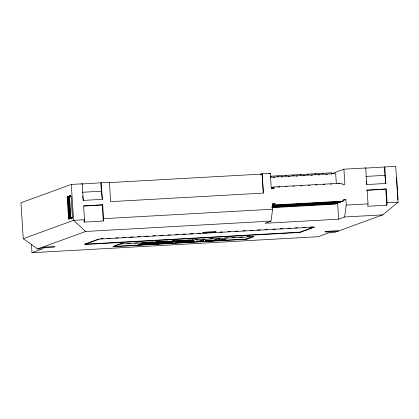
<?xml version="1.0" encoding="UTF-8"?>
<svg xmlns="http://www.w3.org/2000/svg" width="419" height="419" viewBox="0 0 419 419"><rect width="100%" height="100%" fill="white"/><g stroke="black" fill="none" stroke-linecap="round" stroke-linejoin="round"><path stroke-width="0.63" d="M184.769 240.6C184.711 242.13 190.257 240.454 186.335 240.983M184.8 241.192L186.026 241.004L185.989 240.454M84.188 222.107L84.502 219.729L83.611 205.918L102.697 204.854L103.587 218.66L103.268 221.038L84.188 222.107L84.062 220.185M384.794 166.914L385.862 183.48L366.782 184.549L365.708 167.977L365.248 168.145L395.698 166.301L398.019 202.204L382.793 214.853L344.628 216.984L338.625 219.174L265.018 223.285L271.02 221.101L272.612 209.212L272.256 203.686L274.984 203.534L275.074 204.917L273.916 205.336L273.827 203.959L274.984 203.534M344.628 216.984L346.22 205.095L345.864 199.575L343.14 199.727L343.229 201.11L342.072 201.529L273.916 205.336M367.138 190.069L368.034 203.88L367.714 206.258L386.795 205.19L387.114 202.812L386.224 189.006L366.677 190.242L386.224 189.006M156.277 242.344L156.308 242.9L156.863 242.69L156.826 242.14M173.068 241.407L173.105 241.962L173.676 241.721L169.402 242.166L169.365 241.616M183.318 240.684C183.826 241.957 188.99 241.564 189.425 240.302M138.862 244.869L142.774 244.445L138.862 244.869L138.825 244.319L139.705 243.999L139.737 244.549M155.501 243.837L155.486 243.559C156.277 243.947 156.711 243.12 156.297 243.779L153.391 244.057L153.375 243.785L157.287 243.355L157.319 243.837C157.968 244.277 161.231 243.088 160.561 243.659M213.035 240.726L216.948 240.297L213.035 240.726L213.894 240.129L216.927 240.019L215.13 240.228M170.606 242.632L166.94 242.753L166.081 243.35L170.423 243.01L170.606 242.632L167.836 242.973M170.606 242.962L166.872 243.277L167.532 242.753L169.92 242.695L167.38 242.968L167.396 243.245L169.753 243.036L169.91 242.611M189.598 241.899C189.158 241.051 186.822 241.753 185.847 241.936L185.863 242.213L188.676 242.046L189.598 241.899L189.529 241.559M142.062 243.874C142.523 244.591 141.245 244.89 141.57 244.015M156.554 243.696L154.506 243.863L154.841 243.46L156.523 243.392M213.014 240.448L216.199 240.071L216.272 240.417M214.601 240.228L214.617 240.506L216.22 240.344L214.151 240.532L214.481 240.129L216.167 240.061M190.394 240.6L191.153 240.637L191.08 240.239L190.085 240.37L191.132 240.359M190.231 240.663L190.645 240.281L190.724 240.653L190.1 240.642L190.509 240.579M193.138 240.166L192.164 240.569L192.164 240.16L193.159 240.443L193.107 240.155L192.52 240.16L192.515 240.548M190.383 240.668L190.378 240.323M183.307 241.271L189.461 240.852M162.551 241.878C162.42 242.653 168.972 242.224 168.726 241.47M176.08 241.119L176.116 241.674L181.097 241.244L183.035 240.983L182.998 240.433M168.757 242.025L163.976 242.339L168.035 242.182L167.998 241.632M179.84 241.506C183.014 241.051 174.943 241.679 178.903 241.574L178.813 240.778L177.3 240.904L177.405 241.716L179.547 241.533L179.51 240.977M156.308 242.9L158.398 242.58L158.408 242.004M173.105 241.962L175.236 241.616L171.738 241.763L171.8 241.176L171.738 241.763M196.595 241.365L198.135 241.009L197.286 241.606L196.595 241.365L197.286 241.606M196.611 241.643L198.135 241.009M365.708 167.977L343.899 169.197L344.884 184.386L342.155 184.538L342.066 183.155L273.911 186.968L274 188.351L271.276 188.503L270.292 173.314L262.111 173.77L263.362 193.101L110.647 201.649L109.443 182.302L101.267 182.763L102.336 199.329L83.255 200.397L82.182 183.826L71.277 184.439L20.95 202.78L23.27 238.678L37.616 248.965L43.068 248.661L31.991 252.699L31.441 244.219M82.182 183.826L81.721 183.993L101.267 182.763M83.784 206.054L102.697 204.854M69.475 195.982L70.607 195.987L69.015 196.15L70.439 218.241L72.037 218.079L70.905 218.074L69.475 195.982L71.068 195.82L72.497 217.911L69.727 218.922L68.585 218.917L67.155 196.825L68.758 196.663L67.627 196.652L69.056 218.744L70.188 218.755L68.585 218.917M23.27 238.678L73.597 220.336L84.502 219.729M37.616 248.965L85.638 231.461L271.02 221.101M260.288 174.435L262.111 173.77M269.066 173.759L270.292 173.314M85.088 243.999L88.634 242.706M89.813 242.276L98.68 239.045M274 188.351L272.848 188.77L272.759 187.387L273.911 186.968M114.057 246.058L119.74 243.984M120.326 244.057L112.941 246.749L246.524 239.28L253.914 236.588L120.326 244.057L120.311 243.779L122.914 243.633M263.362 193.101L262.084 174.063L109.417 182.595M331.618 173.676L343.899 169.197M142.942 242.821L142.057 243.14L142.093 243.696C144.597 243.062 147.268 243.91 149.693 242.858L149.656 242.308M142.093 243.696C144.518 242.643 147.184 243.491 149.693 242.858M142.046 244.492L139.977 244.675L139.941 244.125M147.294 243.884L149.033 243.785L149.054 244.062L147.31 244.162L147.294 243.884L151.568 243.612L151.369 244.172L151.516 243.837M147.31 244.162L152.348 243.79L152.369 244.062L151.369 244.172M149.798 242.706L149.834 243.261L152.27 242.821L152.254 242.145M149.033 243.785L148.279 244.345L151.589 243.889M151.568 243.612L149.724 243.748L148.97 244.308M149.834 243.261L152.27 242.821M148.279 244.345L149.054 244.062M150.83 242.271C150.484 243.24 153.448 243.093 152.521 242.145L152.61 243.104L155.046 242.669L155.009 242.114M152.61 243.104L156.879 242.664M155.046 242.669L158.445 242.554M152.348 243.79L152.202 244.125M153.375 243.785L157.287 243.355M153.391 244.057L157.303 243.633L154.978 243.837L154.957 243.565M159.314 241.941L159.33 242.732L160.1 242.449L160.063 241.899M159.529 241.863L159.351 242.491L162.127 242.161L162.09 241.606L160.634 241.69L160.671 242.24M161.425 243.062L157.303 243.565L165.887 242.811L165.908 243.088L161.32 243.617C162.043 242.486 159.456 243.999 158.544 243.607L158.764 243.24L158.785 243.518M160.802 243.235C161.441 243.601 158.77 242.9 158.094 243.486L158.115 243.764L160.666 243.622M157.319 243.837L158.183 243.245M162.378 241.768L162.415 242.318L159.33 242.732M162.127 242.161L161.765 242.292L161.729 241.737M158.115 243.764L160.922 243.476M161.305 243.339L165.887 242.811M161.32 243.617L165.908 243.088M166.081 243.35L166.94 242.753M169.402 242.166L171.837 241.726M171.036 242.795L171.052 243.072L171.036 242.795L172.036 242.69L172.052 242.962L171.052 243.072M172.036 242.69L171.884 243.025M179.814 242.35L175.304 242.837L175.289 242.559L180.61 241.988L180.626 242.266L179.06 242.622L179.798 242.072L179.06 242.622M175.289 242.559L179.798 242.072M175.304 242.837L179.667 242.318M180.186 241.009L180.222 241.564L180.317 240.7M180.222 241.564L183.035 240.983M179.73 242.308L180.61 241.988M185.057 242.014L187.115 241.627L187.131 241.904L185.057 242.014L185.072 242.287L186.848 242.187L187.298 241.883L186.371 241.91L186.392 242.182M185.072 242.287L185.936 241.69M185.863 242.213L189.65 241.863M192.227 240.197L192.248 240.574L191.373 240.637L191.389 240.276L190.975 240.621L192.709 240.433M190.975 240.621L191.478 240.244M193.154 241.836C193.824 241.265 190.561 242.454 189.912 242.02L190.771 241.423L194.013 241.239L193.924 241.554L191.132 241.784L191.116 241.506L191.373 241.695M189.912 242.02C190.645 241.066 193.987 241.763 193.389 241.412M190.687 241.663L190.703 241.941L193.51 241.653M191.116 241.506L194.013 241.239M198.784 241.244L203.367 240.716L202.508 241.313L198.8 241.522L198.784 241.244L203.367 240.716M198.8 241.522L203.388 240.993M205.279 240.878L208.599 240.427L207.761 240.983L205.3 241.155L205.279 240.878L208.599 240.427M205.3 241.155L209.589 240.564L212.543 240.752L211.653 240.255L208.18 240.721L208.196 240.993L212.543 240.752M221.222 239.993L225.81 239.464L224.945 240.061L221.237 240.265L221.222 239.993L225.81 239.464M221.237 240.265L225.825 239.741M342.894 200.654L345.864 199.575M113.575 246.435L246.508 239.003L253.327 236.52M85.146 244.177L299.868 232.173L314.051 227.004M299.884 232.451L314.659 227.067L99.287 239.102L84.512 244.492L299.884 232.451L299.868 232.173M382.793 214.853L334.776 232.351L329.324 232.66L318.241 236.698L31.991 252.699M188.744 241.978L188.728 241.7L187.534 241.831L187.555 242.109L188.927 241.91L187.492 241.915L187.476 241.637L188.843 241.611M191.368 240.564L192.316 240.48L192.091 240.171L192.394 240.548L193.133 240.459M189.079 241.721L189.603 241.569M191.86 240.522L192.363 240.543L191.881 240.532L192.164 240.16M150.871 242.842L152.558 242.695M142.214 244.408L146.577 244.439L145.686 243.942L142.214 244.408L142.23 244.68L146.577 244.439M143.916 244.204L145.126 244.01L145.534 244.392L143.932 244.481L143.916 244.204L145.513 244.115M143.932 244.481L145.534 244.392M179.039 242.35L184.585 242.313L183.695 241.815L180.222 242.282L180.238 242.559L184.585 242.313M181.925 242.082L183.134 241.883L183.538 242.266L181.94 242.355L181.925 242.082L183.522 241.993M181.94 242.355L183.538 242.266M209.882 240.516L211.092 240.323L211.48 240.427L209.882 240.516L209.898 240.794L211.495 240.705L209.898 240.794M216.387 240.26L220.75 240.297L219.86 239.794L216.387 240.26L216.403 240.537L220.75 240.297M218.09 240.061L219.299 239.862L219.703 240.244L218.105 240.333L218.09 240.061L219.687 239.972M218.105 240.333L219.703 240.244M142.23 244.68L144.859 244.267L144.838 243.989M180.238 242.559L182.862 242.14L182.846 241.863M208.196 240.993L210.825 240.579L210.804 240.302M216.403 240.537L219.027 240.118L219.011 239.841M190.331 240.585L190.865 240.537M164.939 242.119L164.903 241.564L164.348 241.611L163.373 241.711L163.41 242.261M190.645 240.281L190.923 240.647M190.514 240.564L191.095 240.516M162.582 242.428L168.035 242.182M69.151 196.38L68.088 196.485L69.517 218.577L70.649 218.582L69.056 218.744M67.627 196.652L68.69 196.548M70.905 218.074L72.497 217.911M69.015 196.15L70.146 196.155L68.548 196.317L69.978 218.409L71.576 218.247L70.439 218.241M69.517 218.577L71.11 218.414L69.978 218.409M188.655 241.768L187.188 241.857L187.204 242.135M180.327 241.522L178.908 241.643M171.701 241.213L172.696 241.124L172.733 241.679M157.56 242.528L157.523 241.973L156.329 242.035L155.439 242.103L155.475 242.653M191.97 240.595L191.865 240.176L190.991 240.234L191.08 240.653L191.672 240.606L191.677 240.228L191.734 240.532M192.232 240.297L191.656 240.333M191.012 240.511L191.268 240.213M187.649 240.841L187.618 240.291L185.208 240.443L185.256 241.286M140.863 243.963L140.973 244.649L141.769 244.591L141.774 243.889M191.289 240.49L191.886 240.448M178.813 240.778L179.866 240.721L179.903 241.271M191.661 240.344L190.566 240.391L190.582 240.668L190.493 240.286M270.695 176.21L331.707 172.801L331.796 174.184M270.187 176.593L271.486 176.525M277.326 176.195L278.625 176.121M285.119 175.76L286.418 175.687M292.258 175.362L294.206 175.252M300.046 174.927L301.345 174.854M307.185 174.529L308.484 174.456M314.978 174.089L316.272 174.021M322.117 173.691L323.416 173.618M270.538 177.247L335.677 173.607L336.326 183.648M273.377 177.447L274.675 177.373M281.17 177.012L282.464 176.938M288.309 176.614L289.608 176.54M296.097 176.179L297.396 176.106M303.236 175.776L304.534 175.702M311.029 175.341L312.323 175.268M318.168 174.943L319.467 174.87M325.956 174.508L327.255 174.435M82.255 192.279L101.34 191.216L102.336 199.329M365.782 176.43L384.867 175.367L385.862 183.48M272.759 187.387L274.057 187.314M277.949 187.099L279.897 186.989M285.737 186.665L287.036 186.591M292.881 186.261L294.175 186.193M300.669 185.827L301.968 185.753M308.457 185.392L309.756 185.318M315.596 184.994L316.895 184.92M323.384 184.559L324.683 184.486M330.528 184.161L331.827 184.088M338.316 183.726L339.615 183.653M272.9 187.738L271.601 187.812L271.664 188.728M273.974 204.304L272.675 204.378L272.764 205.76L340.919 201.948L339.767 202.372L272.256 206.143M275.074 204.917L343.229 201.11M272.402 206.494L338.61 202.791L337.457 203.21L271.894 206.876M272.041 207.222L336.3 203.634L334.917 204.137L271.952 207.656M103.587 218.66L272.612 209.212M346.22 205.095L368.034 203.88M387.114 202.812L398.019 202.204M100.576 238.757L103.184 238.61M107.756 238.353L110.365 238.207M115.586 237.919L118.195 237.772M122.767 237.515L125.375 237.369M129.942 237.112L133.205 236.934M137.778 236.677L140.386 236.531M144.953 236.274L148.216 236.091M152.788 235.839L155.397 235.693M159.964 235.436L163.227 235.253M167.799 234.996L170.407 234.85M175.629 234.561L178.237 234.415M182.81 234.158L185.418 234.012M189.985 233.76L193.248 233.577M197.82 233.32L200.429 233.174M204.996 232.917L207.609 232.77M212.831 232.482L215.439 232.336M220.006 232.079L222.62 231.932M227.842 231.644L230.45 231.498M235.017 231.241L237.631 231.094M242.852 230.801L245.461 230.654M250.028 230.403L252.641 230.256M257.208 230L260.471 229.816M265.038 229.565L267.652 229.418M272.874 229.125L275.482 228.978M280.049 228.722L282.663 228.575M287.884 228.287L290.493 228.14M295.06 227.884L297.673 227.737M302.895 227.449L305.503 227.302M310.076 227.046L312.684 226.899M127.476 243.376L130.084 243.235M134.646 242.978L137.903 242.795M142.465 242.538L145.074 242.397M149.635 242.14L152.893 241.957M157.455 241.7L160.058 241.559M164.62 241.302L167.878 241.119M172.439 240.867L175.048 240.721M180.259 240.427L182.867 240.281M187.429 240.029L190.032 239.883M195.249 239.589L197.852 239.443M202.414 239.191L205.022 239.045M209.584 238.788L212.842 238.605M217.403 238.353L220.012 238.207M224.568 237.95L227.831 237.767M232.388 237.515L234.996 237.369M239.558 237.112L242.816 236.929M247.378 236.677L249.986 236.531M167.385 242.088L164.232 242.266L167.385 242.088L167.322 241.428M158.529 243.329L161.32 243.099M145.623 244.418L145.608 244.141L146.561 244.162M166.065 243.072L168.139 242.962M183.632 242.292L183.611 242.014L184.564 242.041M189.891 241.742L194.028 241.517M198.15 241.286L197.459 241.045M212.522 240.475L211.815 240.794M219.797 240.27L219.776 239.998L220.729 240.019M151.537 244.109L152.369 244.062M166.872 243.277L167.396 243.245M171.219 243.01L172.052 242.962M190.703 241.941L193.253 241.8M191.698 240.506L191.986 240.496M191.855 240.464L192.441 240.422M169.936 242.968L168.501 242.978L168.48 242.701M191.08 240.653L190.729 240.26M192.321 240.166L192.824 240.16M176.116 241.674L177.405 241.716M191.97 240.564L191.562 240.192M183.271 240.716L183.375 241.297M85.638 231.461L73.597 220.336L71.277 184.439M366.4 181.427L366.782 184.549M82.716 196.024L83.255 200.397M396.62 177.693L398.05 199.784M384.333 167.081L384.867 175.367M385.763 189.173L386.795 205.19M337.594 203.241L338.625 219.174M246.508 239.003L246.524 239.28M225.165 239.5L225.181 239.773M224.93 239.783L224.945 240.061M224.469 239.752L224.484 240.029M224.155 239.825L224.175 240.103M223.076 239.616L223.097 239.893M222.625 239.678L222.641 239.956M222.101 239.668L222.117 239.946M221.866 239.956L221.881 240.228M220.001 240.061L220.022 240.333M219.86 239.794L219.881 240.071M219.299 239.862L219.315 240.139M217.796 240.108L217.817 240.38M217.084 240.223L217.1 240.496M216.927 240.019L216.922 240.317M216.864 240.008L216.833 240.338M216.712 239.998L216.733 240.276M216.675 240.087L216.691 240.365M216.497 240.003L216.503 240.391M216.251 240.008L216.272 240.281M216.084 240.056L216.183 240.338M216.036 240.113L216.057 240.391M215.963 240.019L215.942 240.448M215.759 240.15L215.775 240.422M215.617 240.035L215.607 240.344M215.539 240.166L215.576 240.475M215.287 240.187L215.308 240.464M215.193 240.056L215.214 240.333M215.052 240.097L215.146 240.506M214.984 240.207L214.999 240.485M214.617 240.26L214.633 240.532M214.481 240.129L214.502 240.401M214.03 240.291L214.051 240.569M213.894 240.129L213.91 240.406M213.706 240.412L213.721 240.689M211.653 240.255L211.674 240.532M211.092 240.323L211.113 240.6M209.589 240.564L209.61 240.841M208.877 240.679L208.892 240.956M207.913 240.464L207.971 240.935M207.871 240.684L207.887 240.962M207.745 240.705L207.761 240.983M207.573 240.726L207.594 241.004M207.305 240.684L207.374 241.025M207.201 240.716L207.216 240.993M207.127 240.726L207.143 241.004M207.101 240.773L207.122 241.051M207.023 240.742L207.038 241.019M206.886 240.757L206.907 241.03M206.824 240.794L206.839 241.072M206.708 240.773L206.724 241.045M206.53 241.093L206.494 241.061M206.185 240.805L206.195 241.114M205.766 240.825L205.755 241.135M205.394 240.841L205.41 241.114M202.723 240.752L202.744 241.03M202.492 241.035L202.508 241.313M202.026 241.009L202.047 241.281M201.717 241.082L201.733 241.354M200.638 240.873L200.654 241.145M200.182 240.93L200.198 241.208M199.659 240.925L199.68 241.203M199.428 241.208L199.444 241.485M193.908 241.276L193.924 241.554M193.007 240.145L193.054 240.48M192.855 240.139L192.929 240.501M192.656 240.145L192.745 240.522M192.578 240.249L192.599 240.527M191.97 240.202L192.033 240.522M191.226 240.244L191.263 240.606M191.012 241.548L191.027 241.821M190.771 241.423L190.786 241.7M190.399 240.37L190.42 240.647M190.184 240.333L190.2 240.606M190.106 240.349L190.137 240.658M189.393 240.344L189.43 240.894M189.247 240.27L189.283 240.825M189.398 241.669L189.414 241.946M189.278 241.548L189.299 241.821M189.158 240.396L189.194 240.951M188.869 240.26L188.906 240.815M188.901 241.548L188.917 241.826M188.728 240.459L188.765 241.014M188.66 241.601L188.676 242.046M188.608 241.554L188.623 241.831M188.513 241.737L188.534 242.014M188.309 240.265L188.346 240.82M188.367 241.606L188.382 241.878M188.141 240.527L188.173 241.077M188.241 241.569L188.246 242.046M188.105 241.611L188.173 242.093M187.932 240.391L187.963 240.977M187.843 240.38L187.874 241.004M187.864 241.805L187.885 242.082M187.691 240.375L187.738 241.025M187.764 241.59L187.832 241.899M187.722 241.852L187.743 242.13M187.513 240.501L187.544 241.051M187.487 240.375L187.523 240.93M187.047 241.658L187.068 241.936M186.837 240.328L186.874 240.878M186.806 241.883L186.266 242.224M186.387 240.6L186.424 241.15M186.523 241.69L186.544 241.967M186.277 240.359L186.314 240.915M186.052 240.621L186.088 241.171M185.737 240.401L185.769 241.187M185.423 240.501L185.486 241.197M184.994 240.553L185.041 241.208M184.852 240.647L184.889 241.203M184.695 240.49L184.732 241.307M184.234 240.763L184.266 241.318M184.182 240.543L184.213 241.093M183.779 240.595L183.868 241.318M183.836 242.082L183.857 242.355M183.695 241.815L183.716 242.093M183.527 240.757L183.564 241.313M183.491 240.642L183.527 241.192M183.134 241.883L183.15 242.161M181.642 240.93L181.678 241.48M181.547 240.516L181.584 241.066M181.631 242.13L181.652 242.402M181.06 240.689L181.097 241.244M180.919 242.245L180.935 242.517M180.715 240.695L180.778 241.381M180.652 240.778L180.689 241.402M180.5 240.778L180.547 241.428M180.05 240.784L180.118 241.48M179.651 242.041L179.746 242.585M179.369 240.747L179.405 241.297M179.196 241.004L179.232 241.554M178.552 241.04L178.588 241.59M178.51 240.878L178.546 241.428M178.285 240.815L178.311 241.601M178.237 240.904L178.274 241.454M178.002 240.93L178.07 241.606M177.845 241.145L177.881 241.7M177.928 242.334L177.949 242.611M177.782 240.857L177.866 241.606M177.913 242.292L177.928 242.57M177.677 241.051L177.708 241.601M177.583 241.004L177.619 241.59L177.551 241.025M177.515 242.36L177.53 242.638M177.106 242.187L177.122 242.46M176.876 240.951L176.986 241.726M176.687 242.245L176.703 242.522M176.54 240.998L176.624 241.726M176.294 241.045L176.341 241.716M176.132 241.087L176.174 241.7M176.163 242.24L176.184 242.512M175.933 242.522L175.949 242.8M175.179 241.045L175.189 241.643M175.079 241.03L175.116 241.585M174.906 241.025L174.943 241.58M174.634 241.03L174.671 241.58M174.503 241.328L174.54 241.878M174.314 241.035L174.351 241.585M173.953 241.051L173.99 241.601M173.56 241.161L173.655 241.753M173.545 241.072L173.534 241.805M173.403 241.155L173.44 241.711M173.12 241.098L173.204 241.716M172.858 241.176L172.895 241.732M172.439 241.208L172.476 241.758M172.23 241.166L172.267 241.716M171.476 241.313L171.512 241.868M171.214 241.391L171.251 241.941M170.533 242.622L170.554 242.894M170.35 241.255L170.386 241.81M170.402 242.732L170.423 243.01M170.287 242.606L170.308 242.884M170.083 242.779L170.104 243.057M169.847 242.674L169.894 242.999M169.732 242.763L169.753 243.036M169.664 242.664L169.679 243.109M169.611 242.617L169.632 242.894M169.522 242.795L169.538 243.072M169.37 242.664L169.391 242.941M169.25 242.632L169.25 243.109M169.114 242.674L169.182 243.156M168.873 242.868L168.888 243.146M168.768 242.653L168.841 242.957M168.668 241.444L168.648 242.077M168.731 242.915L168.747 243.188M168.49 241.423L168.527 241.978M168.543 242.894L168.558 243.172M168.197 241.417L168.234 241.967M168.307 242.941L168.328 243.219M168.197 242.92L168.213 243.198M168.124 242.69L168.077 242.999M167.799 241.417L167.836 241.967M167.815 242.941L167.851 243.25M167.401 241.695L167.432 242.25M167.532 242.753L167.548 243.025M167.212 241.522L167.244 242.077M166.914 241.522L166.903 242.219M166.762 241.454L166.799 242.004M166.736 241.753L166.772 242.308M166.495 241.533L166.558 242.25M166.154 241.726L166.191 242.282M166.118 241.485L166.154 242.035M165.982 241.559L166.034 242.36M165.772 241.753L165.809 242.308M165.495 241.522L165.526 242.077M165.4 241.595L165.411 242.329M165.248 242.847L165.264 243.125M165.013 243.13L165.028 243.408M164.552 243.104L164.567 243.376M164.348 241.611L164.384 242.161M164.238 243.177L164.258 243.449M163.829 241.658L163.866 242.213M163.489 241.925L163.525 242.475M163.017 241.758L163.127 242.481M163.159 242.962L163.18 243.24M162.761 241.8L162.829 242.475M162.593 241.69L162.651 242.454M162.703 243.025L162.724 243.303M162.184 243.02L162.2 243.298M161.949 243.303L161.964 243.58M161.514 241.815L161.551 242.371M160.273 241.821L160.309 242.371M158.398 242.58L158.282 241.967L158.319 242.522M158.424 243.366L158.44 243.643M158.11 241.962L158.146 242.517M157.837 241.967L157.874 242.517M157.156 241.988L157.193 242.538M157.219 243.339L157.193 243.675M157.073 243.334L157.046 243.701M156.753 242.009L156.785 242.559M156.853 243.334L156.858 243.722M156.706 242.187L156.737 242.742M156.612 243.339L156.627 243.748M156.329 242.035L156.366 242.585M156.439 243.392L156.413 243.722M156.324 243.35L156.318 243.664M156.067 242.119L156.104 242.669M155.899 242.067L155.936 242.617M155.973 243.366L155.962 243.68M155.899 243.502L155.931 243.811M155.643 242.145L155.679 242.695M155.648 243.523L155.664 243.795M155.554 243.392L155.569 243.664M155.26 242.177L155.297 242.732M155.412 243.429L155.355 243.816M154.91 242.151L154.967 242.769M154.841 243.46L154.857 243.738M154.684 242.25L154.721 242.805M154.422 242.329L154.454 242.879M154.391 243.628L154.407 243.9M154.25 243.465L154.271 243.738M154.024 242.47L154.061 243.025M154.061 243.743L154.082 244.02M153.553 242.198L153.59 242.748M152.673 242.151L152.715 242.721M152.296 242.224L152.333 242.779M151.966 242.255L152.003 242.805M151.914 242.161L151.945 242.716M151.605 242.276L151.636 242.831M151.547 242.187L151.578 242.737M151.463 243.649L151.484 243.926M151.254 242.292L151.29 242.847M151.212 242.213L151.29 243.177M150.987 242.297L151.023 242.852M150.96 242.245L150.992 242.8M150.782 242.35L150.814 242.905M149.724 243.748L149.74 244.026M148.164 242.392L148.2 242.941M147.399 243.848L147.415 244.12M147.294 242.706L147.326 243.261M146.896 242.868L146.933 243.423M145.833 244.204L145.849 244.481M145.686 243.942L145.707 244.219M145.126 244.01L145.147 244.287M144.812 242.58L144.848 243.13M144.419 242.742L144.455 243.292M143.549 243.057L143.586 243.612M143.623 244.251L143.644 244.528M143.382 242.659L143.418 243.209M142.91 244.366L142.926 244.644M142.738 243.889L142.748 244.466M142.675 243.874L142.659 244.487M142.523 243.868L142.56 244.424M142.481 243.958L142.518 244.513M142.303 243.868L142.329 244.534M142.01 243.942L142.099 244.56M141.894 243.926L142.015 244.481M141.847 243.984L141.884 244.539M141.428 243.905L141.433 244.492M141.35 244.036L141.402 244.623M141.098 244.057L141.135 244.607M141.004 243.926L141.041 244.476M140.794 244.078L140.826 244.628M140.428 244.13L140.465 244.68L140.412 244.099M140.292 243.999L140.328 244.549M139.841 244.162L139.878 244.712M139.517 244.282L139.548 244.832M100.806 182.93L101.34 191.216M102.231 205.022L103.268 221.038M43.717 247.791A6.929 0.351 -3.7 0 0 54.941 246.854A6.929 0.351 -3.7 0 0 45.718 247.063A6.929 0.351 -3.7 0 0 43.717 247.791M204.875 232.796A6.929 0.351 -3.7 0 0 216.099 231.864A6.929 0.351 -3.7 0 0 206.876 232.068A6.929 0.351 -3.7 0 0 204.875 232.796M327.244 231.943A6.929 0.351 -3.7 0 0 338.468 231.005A6.929 0.351 -3.7 0 0 329.245 231.215A6.929 0.351 -3.7 0 0 327.244 231.943"/></g></svg>
